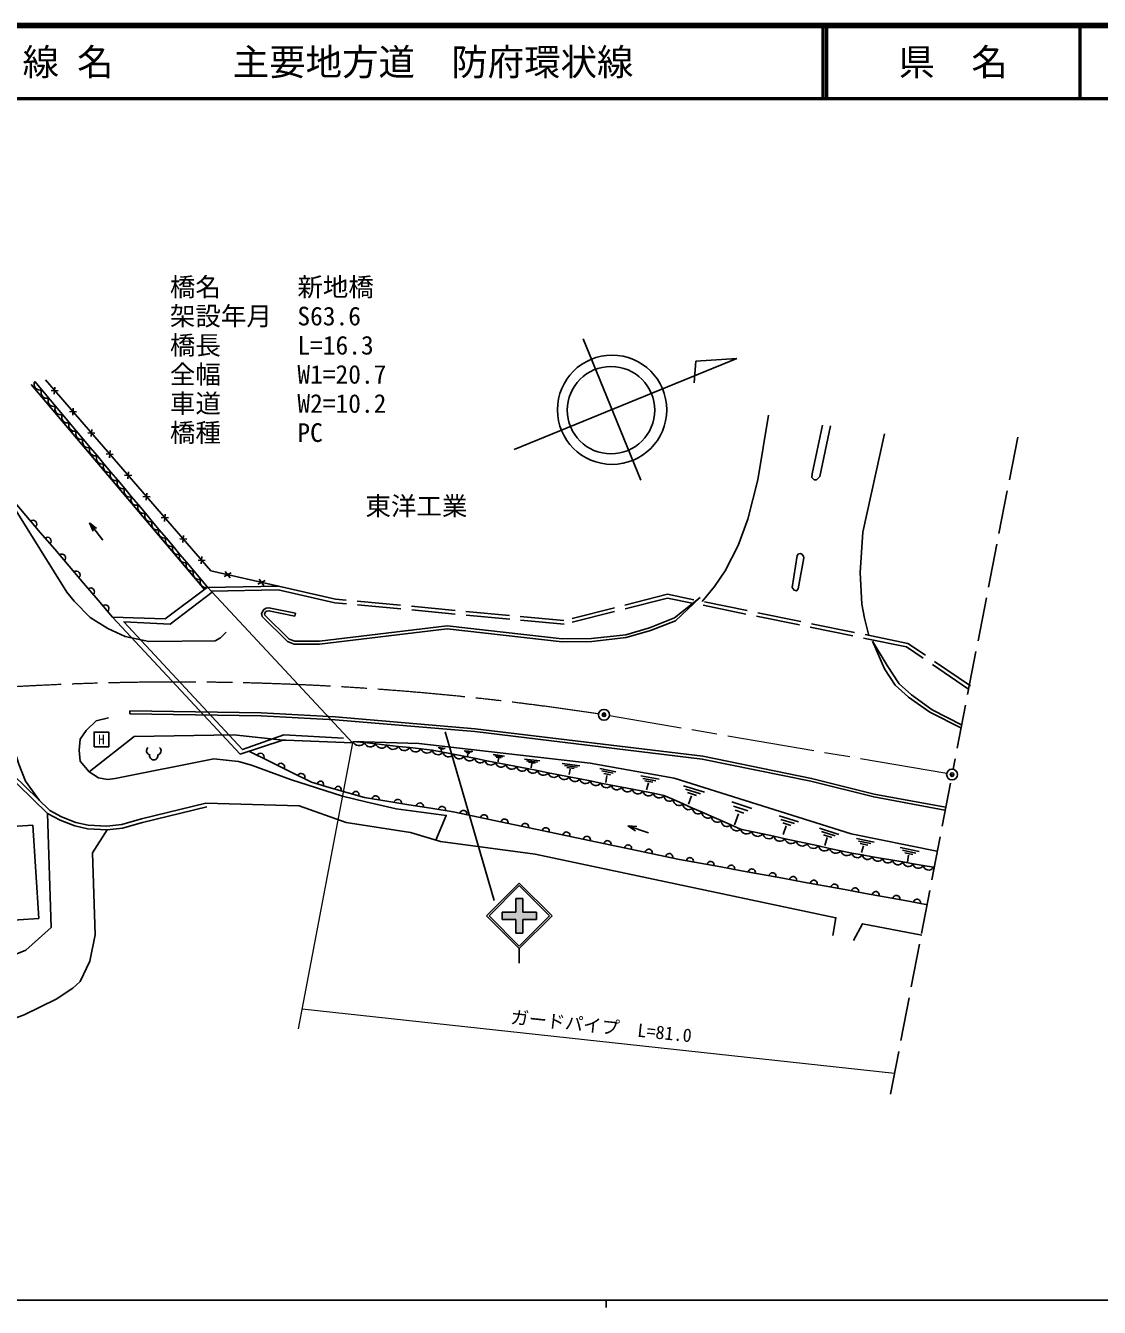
# Model space of a CAD drawing. Units: millimetres, scale not verified. Extents: x 40000 to 680000, y 20000 to 380000.
# Drawn here: x 188300 to 335699, y 204000 to 380000 of the extents above; entities that cross this region are included whole.
import ezdxf
from ezdxf.enums import TextEntityAlignment as Align

# ---------------------------------------------------------------- set-up
doc = ezdxf.new("R2010")
doc.units = ezdxf.units.MM
doc.header["$LTSCALE"] = 1000
doc.header["$PDMODE"] = 32
doc.header["$PDSIZE"] = 500
doc.linetypes.add('CHAIN', pattern=[18.5, 12, -1.5, 3.5, -1.5])
doc.linetypes.add('DASHED', pattern=[7.5, 6, -1.5])
for name, color, linetype, lineweight in [('M-BGD', 7, 'Continuous', 25), ('M-BGD-EXST', 7, 'Continuous', 25), ('M-BMK', 2, 'CHAIN', 13), ('M-BMK-SRVR', 3, 'Continuous', 25), ('M-STR-HTXT', 7, 'Continuous', 13), ('M-STR-STR1', 1, 'Continuous', 25), ('M-STR-STRC', 7, 'Continuous', 25), ('M-TTL', 2, 'Continuous', 140), ('M-TTL-BAND', 7, 'Continuous', 25), ('M-TTL-LINE', 7, 'Continuous', 50)]:
    doc.layers.add(name, color=color, linetype=linetype, lineweight=lineweight)
for name, color, linetype in [('M-BMK-HTXT', 7, 'Continuous'), ('M-OTRS', 6, 'Continuous'), ('M-TTL-TXT', 7, 'Continuous')]:
    doc.layers.add(name, color=color, linetype=linetype)
doc.styles.add('ＭＳ ゴシック', font='')
doc.styles.get('ＭＳ ゴシック').set_extended_font_data('MS Gothic')

msp = doc.modelspace()

# ---------------------------------------------------------------- hatches: boundary and pattern name
at = {"layer": 'M-STR-STRC'}
msp.add_hatch(color=256, dxfattribs=at).paths.add_polyline_path([(253712, 258262), (255572, 258262), (255573, 260122), (256573, 260122), (256572, 258262), (258432, 258262), (258432, 257262), (256572, 257262), (256571, 255402), (255571, 255402), (255572, 257262), (253712, 257262)])

# ---------------------------------------------------------------- linework, layer by layer
at = {"layer": 'M-BGD'}
for p, q in [((190517, 329995), (189569, 331125)), ((213719, 305141), (191017, 331345)), ((189069, 330729), (212864, 302569)), ((191466, 328865), (190517, 329995)), ((192768, 329862), (191788, 329915)), ((192234, 329400), (192322, 330377)), ((192414, 327736), (191466, 328865)), ((193362, 326606), (192414, 327736)), ((194757, 326489), (194845, 327466)), ((194311, 325476), (193362, 326606)), ((195290, 326951), (194311, 327003)), ((195259, 324346), (194311, 325476)), ((196208, 323216), (195259, 324346)), ((197813, 324039), (196834, 324092)), ((197279, 323577), (197367, 324554)), ((197156, 322086), (196208, 323216)), ((198104, 320957), (197156, 322086)), ((199053, 319827), (198104, 320957)), ((200335, 321128), (199356, 321180)), ((199802, 320665), (199890, 321642)), ((200001, 318697), (199053, 319827)), ((200950, 317567), (200001, 318697)), ((202324, 317754), (202412, 318731)), ((201898, 316437), (200950, 317567)), ((202858, 318216), (201879, 318269)), ((186347, 315062), (188329, 312738)), ((202846, 315307), (201898, 316437)), ((203795, 314178), (202846, 315307)), ((205381, 315305), (204401, 315357)), ((204847, 314842), (204935, 315819)), ((204743, 313048), (203795, 314178)), ((188329, 312738), (190312, 310414)), ((197050, 311726), (198026, 310967)), ((197050, 311726), (197553, 310597)), ((197050, 311726), (198899, 309364)), ((205692, 311918), (204743, 313048)), ((206640, 310788), (205692, 311918)), ((207903, 312393), (206924, 312445)), ((207369, 311931), (207457, 312908)), ((190312, 310414), (192295, 308091)), ((207589, 309658), (206640, 310788)), ((209892, 309019), (209980, 309996)), ((192295, 308091), (194277, 305767)), ((208537, 308529), (207589, 309658)), ((209485, 307399), (208537, 308529)), ((210426, 309481), (209446, 309534)), ((210434, 306269), (209485, 307399)), ((211382, 305139), (210434, 306269)), ((212948, 306570), (211969, 306622)), ((212415, 306108), (212502, 307085)), ((194277, 305767), (196260, 303443)), ((212331, 304009), (211382, 305139)), ((223009, 303011), (213719, 305141)), ((216532, 304858), (215553, 304358)), ((216374, 304170), (215711, 305046)), ((196260, 303443), (198243, 301119)), ((213279, 302879), (212331, 304009)), ((221177, 303794), (220198, 303294)), ((221019, 303105), (220356, 303982)), ((198243, 301119), (200225, 298795)), ((280913, 301486), (277365, 298664)), ((277514, 298293), (280913, 301486)), ((202617, 285515), (202623, 285915)), ((197007, 277556), (203181, 282403)), ((203181, 282403), (216887, 282598)), ((223598, 281903), (216887, 282598)), ((234794, 281546), (233235, 281715)), ((221931, 278899), (218948, 280381)), ((236352, 281376), (234794, 281546)), ((237910, 281207), (236352, 281376)), ((239468, 281037), (237910, 281207)), ((241026, 280868), (239468, 281037)), ((242584, 280698), (241026, 280868)), ((244142, 280529), (242584, 280698)), ((245587, 280246), (244142, 280529)), ((244936, 280864), (245900, 280757)), ((245063, 280774), (245751, 280698)), ((245189, 280684), (245602, 280638)), ((245388, 280612), (245350, 280363)), ((247032, 279963), (245587, 280246)), ((248476, 279680), (247032, 279963)), ((248505, 280441), (249679, 280306)), ((248650, 280311), (249489, 280214)), ((248796, 280180), (249299, 280122)), ((249033, 280077), (248959, 279706)), ((252497, 279930), (254052, 279708)), ((221931, 278899), (224734, 277506)), ((249921, 279397), (248476, 279680)), ((251365, 279114), (249921, 279397)), ((252810, 278831), (251365, 279114)), ((252699, 279745), (253809, 279587)), ((254255, 278548), (252810, 278831)), ((252901, 279561), (253567, 279465)), ((253220, 279411), (253152, 278901)), ((255699, 278265), (254255, 278548)), ((257144, 277983), (255699, 278265)), ((256775, 279262), (258905, 279029)), ((257058, 279052), (258579, 278886)), ((257341, 278843), (258254, 278743)), ((257783, 278676), (257713, 278089)), ((261973, 278678), (264393, 278365)), ((262277, 278409), (264006, 278185)), ((262581, 278140), (263618, 278006)), ((224734, 277506), (227538, 276114)), ((258589, 277700), (257144, 277983)), ((260033, 277417), (258589, 277700)), ((261478, 277134), (260033, 277417)), ((262922, 276851), (261478, 277134)), ((264367, 276568), (262922, 276851)), ((263072, 277923), (262933, 277176)), ((265812, 276285), (264367, 276568)), ((267106, 278001), (269325, 277550)), ((267381, 277655), (268966, 277332)), ((267657, 277308), (268608, 277115)), ((268104, 277023), (267966, 276083)), ((272736, 276982), (275269, 276543)), ((273020, 276636), (274829, 276323)), ((227538, 276114), (229965, 275406)), ((229965, 275406), (232393, 274698)), ((232393, 274698), (234821, 273990)), ((267256, 276002), (265812, 276285)), ((268701, 275719), (267256, 276002)), ((270146, 275436), (268701, 275719)), ((271590, 275153), (270146, 275436)), ((273035, 274871), (271590, 275153)), ((274479, 274588), (273035, 274871)), ((273304, 276290), (274389, 276102)), ((273795, 276007), (273535, 275062)), ((275924, 274305), (274479, 274588)), ((278608, 275626), (281478, 274728)), ((278892, 275154), (280942, 274512)), ((279175, 274682), (280406, 274297)), ((234821, 273990), (237862, 273502)), ((237862, 273502), (240904, 273014)), ((240904, 273014), (243946, 272525)), ((277236, 273726), (275924, 274305)), ((278548, 273148), (277236, 273726)), ((279860, 272569), (278548, 273148)), ((279706, 274261), (279285, 273116)), ((285256, 273406), (288003, 272508)), ((285476, 272830), (287438, 272189)), ((243946, 272525), (246987, 272037)), ((246987, 272037), (249813, 271444)), ((249813, 271444), (252639, 270851)), ((281172, 271990), (279860, 272569)), ((282484, 271412), (281172, 271990)), ((283795, 270833), (282484, 271412)), ((286171, 271764), (285599, 270274)), ((285697, 272255), (286874, 271870)), ((291748, 271479), (294378, 270665)), ((189307, 270210), (183659, 269849)), ((190126, 257386), (189307, 270210)), ((252639, 270851), (255464, 270258)), ((255464, 270258), (258290, 269666)), ((258290, 269666), (261116, 269073)), ((270974, 270101), (272208, 270014)), ((270974, 270101), (272021, 269443)), ((270974, 270101), (273825, 269169)), ((285107, 270255), (283795, 270833)), ((286419, 269676), (285107, 270255)), ((287951, 269345), (286419, 269676)), ((289483, 269014), (287951, 269345)), ((291992, 271005), (293870, 270424)), ((292236, 270531), (293363, 270182)), ((292711, 270118), (292272, 268926)), ((297273, 269816), (299913, 268939)), ((297551, 269362), (299436, 268736)), ((261116, 269073), (263941, 268480)), ((263941, 268480), (266767, 267887)), ((266767, 267887), (269592, 267294)), ((291015, 268683), (289483, 269014)), ((292547, 268352), (291015, 268683)), ((294079, 268021), (292547, 268352)), ((295612, 267691), (294079, 268021)), ((297144, 267360), (295612, 267691)), ((297828, 268908), (298960, 268532)), ((298328, 268501), (297996, 267405)), ((302373, 268380), (304783, 267879)), ((302626, 268031), (304348, 267673)), ((302880, 267682), (303913, 267468)), ((269592, 267294), (272418, 266701)), ((272418, 266701), (275244, 266109)), ((275244, 266109), (278069, 265516)), ((298676, 267029), (297144, 267360)), ((300208, 266698), (298676, 267029)), ((301740, 266367), (300208, 266698)), ((303138, 266125), (301740, 266367)), ((303336, 267390), (303034, 266466)), ((304536, 265883), (303138, 266125)), ((305934, 265641), (304536, 265883)), ((308343, 267138), (310941, 266585)), ((308664, 266770), (310520, 266375)), ((308985, 266401), (310098, 266164)), ((309508, 266090), (309340, 265124)), ((278069, 265516), (280904, 264997)), ((280904, 264997), (283738, 264479)), ((283738, 264479), (286573, 263961)), ((307333, 265399), (305934, 265641)), ((308731, 265157), (307333, 265399)), ((310129, 264915), (308731, 265157)), ((311527, 264673), (310129, 264915)), ((312925, 264430), (311527, 264673)), ((286573, 263961), (289407, 263442)), ((289407, 263442), (292242, 262924)), ((292242, 262924), (295077, 262406)), ((295077, 262406), (297911, 261887)), ((297911, 261887), (300746, 261369)), ((300746, 261369), (303580, 260850)), ((303580, 260850), (306415, 260332)), ((306415, 260332), (309249, 259814)), ((309249, 259814), (312084, 259295)), ((184478, 257025), (190126, 257386))]:
    msp.add_line(p, q, dxfattribs=at)
at = {"layer": 'M-BGD', "linetype": 'DASHED'}
for p, q in [((324493, 323502), (315622, 277902)), ((307034, 233261), (315337, 276429))]:
    msp.add_line(p, q, dxfattribs=at)
at = {"layer": 'M-BGD'}
for points in [[(281159, 300939), (282845, 302979), (284335, 305126), (286114, 308593), (287439, 312215), (288804, 317635), (290295, 326492)], [(297689, 325127), (296252, 318454), (296216, 317967), (296569, 317626), (296861, 317613), (297312, 318088), (298773, 325054)], [(304074, 296268), (303460, 298634), (303108, 300563), (302852, 304890), (303248, 310454), (306199, 323943)], [(215831, 296704), (215046, 295946), (214328, 295512), (205199, 295431), (201949, 296122), (199565, 297200), (197157, 298724), (194948, 300994), (193945, 302212), (184783, 316895)], [(230831, 301257), (223009, 303011), (213313, 302843)], [(231957, 282150), (223734, 282633), (218085, 280602), (201790, 298147), (208139, 297803), (213901, 302211)], [(230753, 300762), (222958, 302510), (213771, 302351)], [(225328, 299308), (221706, 300065), (221309, 300005), (220984, 299844), (220692, 299282), (220776, 298846), (224254, 295416), (225183, 295056), (228648, 295069), (246152, 297174), (261938, 295394), (266006, 295440), (270757, 295968), (274087, 296922), (277514, 298293)], [(225246, 298916), (221695, 299659), (221431, 299619), (221278, 299544), (221111, 299221), (221145, 299043), (224476, 295759), (225257, 295456), (228624, 295469), (246151, 297577), (261958, 295794), (265981, 295839), (270680, 296361), (273957, 297301), (277365, 298664)], [(304562, 295466), (306193, 291694), (307668, 289440), (309483, 287784), (312431, 285721), (316754, 283518)], [(316848, 283931), (312734, 286048), (309911, 288127), (308224, 289612), (306551, 292142), (304562, 295466)], [(314490, 272275), (304721, 274100), (296099, 276253), (281191, 279293), (249986, 283064), (230771, 284683), (220619, 285244), (202617, 285515)], [(314563, 272668), (304807, 274491), (296187, 276643), (281255, 279688), (250026, 283462), (230799, 285083), (220633, 285644), (202623, 285915)], [(106283, 279563), (179806, 284502), (182901, 284460), (184275, 284051), (185528, 283231), (186251, 282074), (187384, 278579), (188276, 276241), (190201, 273614)], [(199694, 284957), (197990, 284544), (196588, 283225), (195791, 282016), (195626, 280504), (195791, 278992), (197007, 277556), (198306, 276725), (199522, 276505), (200589, 276623), (214148, 279344), (217501, 278938), (219293, 278451), (224658, 276464), (231781, 274175), (235015, 273409), (239160, 272463), (246051, 271560), (244619, 268167)], [(181195, 281638), (191321, 271834), (193025, 270908), (195057, 270111), (196801, 269730), (199474, 269586), (201619, 269810), (204323, 270578), (213164, 272725)], [(181543, 281997), (191619, 272240), (193237, 271362), (195203, 270591), (196868, 270227), (199461, 270088), (201524, 270303), (204195, 271061), (213046, 273211)], [(233235, 281715), (242261, 281410), (265785, 278730), (277324, 276661), (301649, 269044), (313390, 266655)], [(213046, 273211), (225868, 272865), (232300, 270600), (241134, 269228), (245271, 267969), (258225, 266246), (299529, 257502), (299102, 255073)], [(191321, 271834), (191799, 256159), (188344, 253070), (183781, 251237), (155181, 250024), (107407, 270547)], [(135880, 244503), (141808, 244583), (145450, 243892), (156296, 241313), (182809, 242207), (188100, 244162), (192500, 246319), (194786, 247810), (195790, 248745), (197134, 251551), (197831, 255159), (197478, 266421), (199474, 269586)], [(301932, 254379), (303186, 256674), (311312, 255116)]]:
    msp.add_lwpolyline(points, dxfattribs=at)
msp.add_lwpolyline([(294212, 307261), (293518, 302857), (293796, 302493), (294142, 302389), (294368, 302666), (295148, 306931), (295105, 307166), (294871, 307426), (294680, 307521), (294420, 307478)], close=True, dxfattribs=at)
at = {"layer": 'M-BGD', "linetype": 'DASHED'}
for points in [[(317733, 288910), (309217, 294710), (276407, 301397), (262217, 297796), (230753, 300762)], [(318014, 289323), (309415, 295180), (276395, 301910), (262178, 298302), (230831, 301257)]]:
    msp.add_lwpolyline(points, dxfattribs=at)
at = {"layer": 'M-BGD'}
for centre, radius, start, end in [((190268, 330749), 794, 151.74311, 288.27941), ((191217, 329619), 794, 151.74336, 288.27807), ((192165, 328489), 794, 151.74393, 288.2786), ((193113, 327360), 794, 151.74393, 288.2786), ((194062, 326230), 794, 151.74429, 288.27773), ((195010, 325100), 794, 151.74393, 288.2786), ((195959, 323970), 794, 151.74311, 288.27941), ((196907, 322840), 794, 151.74348, 288.27854), ((197855, 321711), 794, 151.74311, 288.27941), ((198804, 320581), 794, 151.74299, 288.27894), ((199752, 319451), 794, 151.74429, 288.27773), ((200701, 318321), 794, 151.74393, 288.2786), ((201649, 317191), 794, 151.74393, 288.2786), ((202597, 316061), 794, 151.74429, 288.27773), ((203546, 314932), 794, 151.74311, 288.27941), ((204494, 313802), 794, 151.74311, 288.27941), ((189314, 311570), 509, 311.50669, 129.43662), ((205443, 312672), 794, 151.74311, 288.27941), ((206391, 311542), 794, 151.74336, 288.27807), ((207340, 310412), 794, 151.74393, 288.2786), ((191296, 309246), 509, 311.50669, 129.43662), ((208288, 309282), 794, 151.74393, 288.2786), ((209236, 308153), 794, 151.74429, 288.27773), ((193279, 306923), 509, 311.50638, 129.4362), ((210185, 307023), 794, 151.74393, 288.2786), ((211133, 305893), 794, 151.74311, 288.27941), ((195262, 304599), 509, 311.50713, 129.43546), ((212082, 304763), 794, 151.74348, 288.27854), ((197244, 302275), 509, 311.50669, 129.43662), ((213030, 303633), 794, 151.74311, 288.27941), ((199227, 299951), 509, 311.50669, 129.43662), ((234054, 281992), 864, 198.71442, 328.87156), ((220519, 279575), 522, 336.01928, 151.14726), ((235612, 281823), 864, 198.7141, 328.8718), ((237170, 281653), 864, 198.71429, 328.87088), ((238728, 281484), 864, 198.71442, 328.87156), ((240286, 281314), 864, 198.71399, 328.87191), ((241845, 281145), 864, 198.71429, 328.87088), ((243403, 280976), 864, 198.7141, 328.8718), ((244921, 280674), 792, 190.54154, 327.29705), ((246365, 280391), 792, 190.54184, 327.29736), ((247810, 280108), 792, 190.5408, 327.2984), ((223323, 278183), 522, 336.01983, 151.14622), ((249255, 279825), 792, 190.54121, 327.29723), ((250699, 279542), 792, 190.541, 327.2982), ((252144, 279259), 792, 190.54121, 327.29723), ((253588, 278976), 792, 190.54237, 327.29698), ((255033, 278693), 792, 190.54101, 327.29743), ((256478, 278410), 792, 190.54184, 327.29736), ((226126, 276790), 522, 336.01856, 151.14651), ((257922, 278127), 792, 190.54101, 327.29743), ((259367, 277845), 792, 190.54205, 327.29715), ((260812, 277562), 792, 190.54121, 327.29723), ((262256, 277279), 792, 190.54237, 327.29698), ((263701, 276996), 792, 190.54101, 327.29743), ((265145, 276713), 792, 190.54184, 327.29736), ((228772, 275829), 428, 334.00355, 173.49018), ((231200, 275121), 428, 334.00362, 173.4888), ((233627, 274414), 428, 334.00463, 173.4891), ((266590, 276430), 792, 190.54101, 327.29743), ((268035, 276147), 792, 190.54205, 327.29715), ((269479, 275864), 792, 190.541, 327.2982), ((270924, 275581), 792, 190.54121, 327.29723), ((272369, 275298), 792, 190.54133, 327.29802), ((273813, 275015), 792, 190.54101, 327.29743), ((275258, 274732), 792, 190.5408, 327.2984), ((236339, 273733), 514, 352.39852, 169.35931), ((239381, 273244), 514, 352.39666, 169.36099), ((242423, 272756), 514, 352.39739, 169.36044), ((276686, 274257), 764, 176.41482, 315.9886), ((277998, 273678), 764, 176.41525, 315.98817), ((279310, 273100), 764, 176.41554, 315.98821), ((245464, 272268), 514, 352.39666, 169.36099), ((248404, 271759), 482, 345.95489, 170.34709), ((251230, 271166), 482, 345.95387, 170.34694), ((254055, 270573), 482, 345.9544, 170.34616), ((280622, 272521), 764, 176.41454, 315.98961), ((281934, 271943), 764, 176.41482, 315.9886), ((283246, 271364), 764, 176.41482, 315.9886), ((256881, 269980), 482, 345.95489, 170.34709), ((259706, 269387), 482, 345.95489, 170.34709), ((284558, 270786), 764, 176.41554, 315.98821), ((285870, 270207), 764, 176.41482, 315.9886), ((287262, 269867), 864, 192.73529, 322.88621), ((288794, 269536), 864, 192.735, 322.88635), ((262532, 268794), 482, 345.95387, 170.34694), ((265358, 268202), 482, 345.95489, 170.34709), ((268183, 267609), 482, 345.95489, 170.34709), ((290326, 269205), 864, 192.73449, 322.88701), ((291858, 268874), 864, 192.73427, 322.88723), ((293390, 268543), 864, 192.73427, 322.88723), ((294922, 268212), 864, 192.73398, 322.88737), ((296454, 267881), 864, 192.73449, 322.88701), ((271009, 267016), 482, 345.95387, 170.34694), ((273835, 266423), 482, 345.95523, 170.34559), ((276660, 265830), 482, 345.95489, 170.34709), ((297986, 267550), 864, 192.73427, 322.88723), ((299519, 267219), 864, 192.73427, 322.88723), ((301051, 266888), 864, 192.73398, 322.88737), ((302482, 266495), 753, 189.83314, 330.52491), ((303880, 266253), 753, 189.83259, 330.52612), ((305278, 266011), 753, 189.83314, 330.52491), ((279490, 265276), 481, 347.32824, 171.94459), ((282325, 264757), 481, 347.32949, 171.94451), ((285159, 264239), 481, 347.32895, 171.94526), ((287994, 263720), 481, 347.32903, 171.944), ((306677, 265769), 753, 189.83259, 330.52612), ((308075, 265527), 753, 189.83294, 330.5259), ((309473, 265285), 753, 189.83279, 330.52512), ((310871, 265043), 753, 189.83294, 330.5259), ((312269, 264801), 753, 189.83314, 330.52491), ((290828, 263202), 481, 347.32949, 171.94451), ((293663, 262684), 481, 347.32895, 171.94526), ((296497, 262165), 481, 347.32903, 171.944), ((299332, 261647), 481, 347.32949, 171.94451), ((302166, 261129), 481, 347.32895, 171.94526), ((305001, 260610), 481, 347.32903, 171.944), ((307835, 260092), 481, 347.32928, 171.94472), ((310670, 259574), 481, 347.32895, 171.94526)]:
    msp.add_arc(centre, radius, start, end, dxfattribs=at)
at = {"layer": 'M-BGD-EXST'}
msp.add_line((225328, 299308), (225246, 298916), dxfattribs=at)
msp.add_lwpolyline([(197705, 280988), (199705, 280988), (199705, 282988), (197705, 282988)], close=True, dxfattribs=at)
for centre, radius, start, end in [((205465, 280438), 576, 130.60099, 257.4715), ((205890, 279742), 566, 166.31445, 13.68555), ((206315, 280438), 576, 282.5285, 49.39901)]:
    msp.add_arc(centre, radius, start, end, dxfattribs=at)
at = {"layer": 'M-BMK'}
msp.add_line((314740, 277292), (268438, 285239), dxfattribs=at)
msp.add_arc((209177, -93154), 383017, 81.32351, 93.72312, dxfattribs=at)
at = {"layer": 'M-BMK-SRVR'}
for centre in [(267699, 285366), (315479, 277165)]:
    msp.add_circle(centre, 750, dxfattribs=at)
at = {"layer": 'M-OTRS'}
for p in [(267699, 285366), (315479, 277165)]:
    msp.add_point(p, dxfattribs=at)
at = {"layer": 'M-STR-HTXT'}
for p, q in [((233153, 281528), (225729, 242247)), ((226248, 244995), (307597, 236169))]:
    msp.add_line(p, q, dxfattribs=at)
at = {"layer": 'M-STR-STR1'}
for p, q in [((233153, 281528), (213279, 302879)), ((223999, 281862), (223598, 281903)), ((223999, 281862), (233153, 281528))]:
    msp.add_line(p, q, dxfattribs=at)
msp.add_lwpolyline([(213279, 302879), (207477, 298528), (200225, 298795), (217728, 279981), (223598, 281903)], dxfattribs=at)
at = {"layer": 'M-STR-STRC'}
for p, q in [((264817, 337006), (272763, 317567)), ((255368, 321800), (285942, 334297)), ((280286, 333936), (280055, 330945)), ((285942, 334297), (280286, 333936)), ((245891, 283051), (252605, 259857)), ((251571, 257762), (256071, 262262)), ((260572, 257762), (256071, 262262)), ((251925, 257762), (256071, 261908)), ((260218, 257762), (256071, 261908)), ((255573, 260122), (255572, 258262)), ((255573, 260122), (256573, 260122)), ((256573, 260122), (256572, 258262)), ((251571, 257762), (256071, 253261)), ((251925, 257762), (256071, 253615)), ((253712, 258262), (253712, 257262)), ((253712, 258262), (255572, 258262)), ((253712, 257262), (255572, 257262)), ((255572, 257262), (255571, 255402)), ((256071, 253615), (260218, 257762)), ((256072, 253262), (260572, 257762)), ((256572, 257262), (256571, 255402)), ((256572, 258262), (258432, 258262)), ((256572, 257262), (258432, 257262)), ((258432, 258262), (258432, 257262)), ((255571, 255402), (256571, 255402)), ((256072, 253262), (256072, 251262))]:
    msp.add_line(p, q, dxfattribs=at)
for centre, radius in [((268806, 327247), 7500), ((268657, 327196), 6000)]:
    msp.add_circle(centre, radius, dxfattribs=at)
at = {"layer": 'M-TTL'}
msp.add_line((680000, 380000), (40000, 380000), dxfattribs=at)
at = {"layer": 'M-TTL-BAND'}
for p, q in [((40000, 205000), (579000, 205000)), ((268000, 205000), (268000, 204000))]:
    msp.add_line(p, q, dxfattribs=at)
at = {"layer": 'M-TTL-LINE'}
for p, q in [((297750, 380000), (297750, 370000)), ((298250, 380000), (298250, 370000)), ((333000, 380000), (333000, 370000)), ((40000, 370000), (680000, 370000))]:
    msp.add_line(p, q, dxfattribs=at)

# ---------------------------------------------------------------- texts
at = {"layer": 'M-BGD-EXST', "style": 'ＭＳ ゴシック'}
msp.add_text('H', height=1320, dxfattribs=at).set_placement((198705, 281988), align=Align.MIDDLE_CENTER)
at = {"layer": 'M-BMK-HTXT', "style": 'ＭＳ ゴシック'}
msp.add_text('東洋工業', height=2566, dxfattribs=at).set_placement((234948, 311977), align=Align.BOTTOM_LEFT)
at = {"layer": 'M-STR-HTXT', "style": 'ＭＳ ゴシック'}
for s, p in [('橋名\u3000\u3000\u3000新地橋', (208103, 345400)), ('架設年月\u3000S63.6', (208103, 341400)), ('橋長\u3000\u3000\u3000L=16.3', (208103, 337400)), ('全幅\u3000\u3000\u3000W1=20.7', (208103, 333400)), ('車道\u3000\u3000\u3000W2=10.2', (208103, 329400)), ('橋種\u3000\u3000\u3000PC', (208103, 325400))]:
    msp.add_text(s, height=2566, dxfattribs=at).set_placement(p, align=Align.TOP_LEFT)
msp.add_text('ガードパイプ\u3000L=81.0', height=1833, rotation=354.036, dxfattribs=at).set_placement((254745, 242446), align=Align.BOTTOM_LEFT)
at = {"layer": 'M-TTL-TXT', "style": 'ＭＳ ゴシック'}
for s, p in [('路 線 名', (180380, 375000)), ('主要地方道\u3000防府環状線', (216734, 375000))]:
    msp.add_text(s, height=3666, dxfattribs=at).set_placement(p, align=Align.MIDDLE_LEFT)
msp.add_text('県\u3000名', height=3666, dxfattribs=at).set_placement((315625, 375000), align=Align.MIDDLE_CENTER)

doc.saveas('drawing.dxf')
